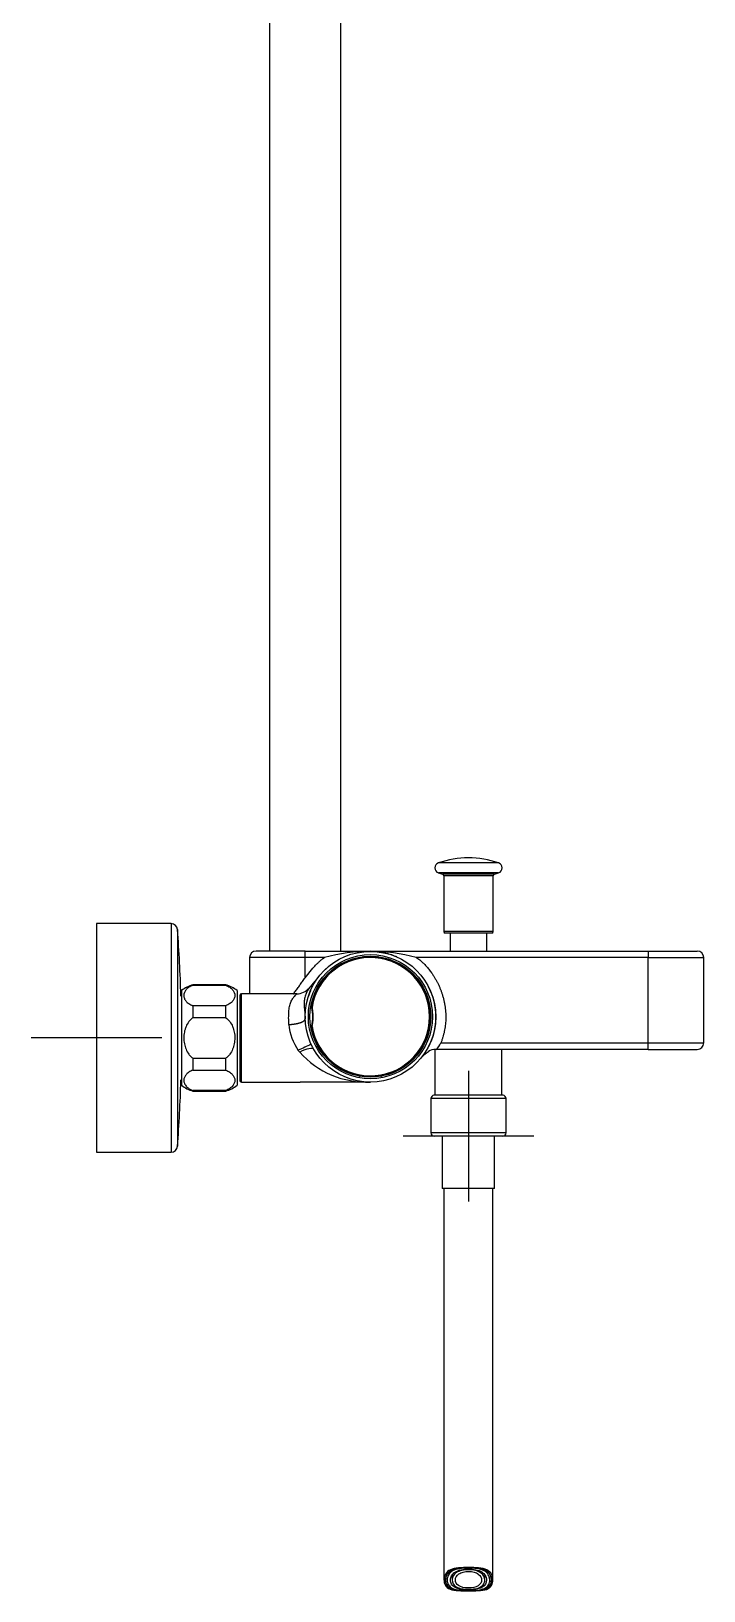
# Model space of a CAD drawing. Header units: millimetres. Extents: x -60 to 7633, y -2614 to 2146.
# Drawn here: x 3142.8 to 3348.6, y 236.2 to 713.7 of the extents above; entities that cross this region are included whole.
import ezdxf
from ezdxf.lldxf.tags import DXFTag

# ---------------------------------------------------------------- set-up
doc = ezdxf.new("R2010")
doc.units = ezdxf.units.MM
doc.layers.get('0').update_dxf_attribs({"color": 250})
tags = doc.linetypes.add('CENTER2', pattern=[28.575, 19.05, -3.175, 3.175, -3.175]).pattern_tags.tags
tags[10:11] = [DXFTag(74, 4), DXFTag(75, 0), DXFTag(340, '0'), DXFTag(46, 0.0), DXFTag(50, 0.0), DXFTag(44, 0.0), DXFTag(45, 0.0)]
tags[8:9] = [DXFTag(74, 4), DXFTag(75, 0), DXFTag(340, '0'), DXFTag(46, 0.0), DXFTag(50, 0.0), DXFTag(44, 0.0), DXFTag(45, 0.0)]
tags[6:7] = [DXFTag(74, 4), DXFTag(75, 0), DXFTag(340, '0'), DXFTag(46, 0.0), DXFTag(50, 0.0), DXFTag(44, 0.0), DXFTag(45, 0.0)]
tags[4:5] = [DXFTag(74, 4), DXFTag(75, 0), DXFTag(340, '0'), DXFTag(46, 0.0), DXFTag(50, 0.0), DXFTag(44, 0.0), DXFTag(45, 0.0)]

msp = doc.modelspace()

# ---------------------------------------------------------------- linework, layer by layer
at = {"linetype": 'Continuous'}
for p, q in [((3215.67, 842.05), (3215.67, 432.08)), ((3237.47, 432.08), (3237.47, 842.05)), ((3285.8, 459.05), (3267.35, 459.05)), ((3285.8, 456.03), (3267.35, 456.03)), ((3284.53, 455.62), (3268.62, 455.62)), ((3284.17, 455.14), (3268.98, 455.14)), ((3268.98, 455.14), (3268.98, 438.08)), ((3284.17, 438.08), (3284.17, 455.14)), ((3162.77, 440.48), (3162.77, 370.48)), ((3185.56, 440.48), (3162.77, 440.48)), ((3185.56, 440.48), (3185.56, 370.48)), ((3187.55, 438.63), (3187.55, 372.33)), ((3284.17, 438.08), (3268.98, 438.08)), ((3283.67, 437.58), (3269.48, 437.58)), ((3270.97, 437.58), (3270.97, 432.08)), ((3282.17, 432.08), (3282.17, 437.58)), ((3226.57, 430.08), (3209.57, 430.08)), ((3209.57, 430.08), (3209.57, 418.98)), ((3226.57, 432.08), (3211.57, 432.08)), ((3226.57, 432.08), (3246.07, 432.08)), ((3226.57, 430.08), (3226.57, 432.08)), ((3226.57, 423.92), (3226.57, 430.08)), ((3232.53, 430.08), (3226.57, 430.08)), ((3245.57, 431.93), (3244.78, 431.89)), ((3247.32, 432.08), (3331.57, 432.08)), ((3331.57, 430.08), (3260.55, 430.08)), ((3331.57, 432.08), (3346.57, 432.08)), ((3331.57, 432.08), (3331.57, 430.08)), ((3331.57, 430.08), (3348.57, 430.08)), ((3331.57, 403.98), (3331.57, 430.08)), ((3348.57, 403.98), (3348.57, 430.08)), ((3226.57, 423.92), (3228.96, 426.79)), ((3232.31, 426), (3234.04, 427.59)), ((3192.27, 421.59), (3192.27, 421.73)), ((3202.27, 421.73), (3192.27, 421.73)), ((3192.27, 421.59), (3202.27, 421.59)), ((3202.27, 421.59), (3202.27, 421.73)), ((3229.32, 422.53), (3228.87, 421.99)), ((3188.58, 418.57), (3188.58, 418.28)), ((3188.58, 418.28), (3188.58, 418.54)), ((3188.77, 418.7), (3188.75, 418.7)), ((3188.75, 417.53), (3188.77, 417.53)), ((3188.77, 419.98), (3188.77, 390.98)), ((3205.77, 419.98), (3205.77, 390.98)), ((3206.57, 418.48), (3206.57, 392.48)), ((3207.07, 391.98), (3207.07, 418.98)), ((3224.01, 418.98), (3207.07, 418.98)), ((3192.27, 415.34), (3192.27, 411.73)), ((3202.27, 415.34), (3192.27, 415.34)), ((3192.27, 411.73), (3202.27, 411.73)), ((3202.27, 415.34), (3202.27, 411.73)), ((3226.58, 411.58), (3226.58, 411.29)), ((3228.52, 414.98), (3228.72, 414.94)), ((3228.6, 414.83), (3228.64, 415.01)), ((3228.52, 408.98), (3228.72, 409.01)), ((3224.92, 401.1), (3224.49, 401.68)), ((3266.32, 401.94), (3266.32, 387.93)), ((3331.57, 401.98), (3266.55, 401.98)), ((3268.13, 403.98), (3331.57, 403.98)), ((3286.82, 387.93), (3286.82, 401.98)), ((3331.57, 403.98), (3348.57, 403.98)), ((3331.57, 401.98), (3331.57, 403.98)), ((3331.57, 401.98), (3346.57, 401.98)), ((3192.27, 399.23), (3192.27, 395.61)), ((3202.27, 399.23), (3192.27, 399.23)), ((3202.27, 399.23), (3202.27, 395.61)), ((3188.58, 392.68), (3188.58, 392.39)), ((3188.58, 392.42), (3188.58, 392.68)), ((3188.75, 393.43), (3188.77, 393.43)), ((3188.75, 392.26), (3188.77, 392.26)), ((3192.27, 395.61), (3202.27, 395.61)), ((3207.07, 391.98), (3225.11, 391.98)), ((3246.57, 391.98), (3225.12, 391.98)), ((3192.27, 389.23), (3192.27, 389.36)), ((3202.27, 389.36), (3192.27, 389.36)), ((3192.27, 389.23), (3202.27, 389.23)), ((3202.27, 389.36), (3202.27, 389.23)), ((3288.07, 386.93), (3265.07, 386.93)), ((3265.07, 386.93), (3265.07, 376.43)), ((3287.17, 387.93), (3265.97, 387.93)), ((3288.07, 376.43), (3288.07, 386.93)), ((3288.07, 376.43), (3265.07, 376.43)), ((3287.07, 375.43), (3266.07, 375.43)), ((3268.57, 375.43), (3268.57, 359.43)), ((3284.57, 359.43), (3284.57, 375.43)), ((3162.77, 370.48), (3185.56, 370.48)), ((3284.57, 359.43), (3268.57, 359.43)), ((3269.07, 359.43), (3269.07, 239.56)), ((3284.07, 239.54), (3284.07, 359.43)), ((3269.57, 239.99), (3269.57, 239.54)), ((3271.57, 241.12), (3271.57, 239.54)), ((3281.57, 239.54), (3281.57, 240.91))]:
    msp.add_line(p, q, dxfattribs=at)
at = {"linetype": 'CENTER2'}
for p, q in [((3162.77, 425.48), (3162.77, 385.48)), ((3182.77, 405.48), (3142.77, 405.48)), ((3276.57, 395.43), (3276.57, 355.43)), ((3296.57, 375.43), (3256.57, 375.43))]:
    msp.add_line(p, q, dxfattribs=at)
at = {"linetype": 'Continuous'}
for radius in [20, 19, 18.5]:
    msp.add_circle((3246.57, 411.98), radius, dxfattribs=at)
for centre, radius, start, end in [((3267.88, 457.54), 1.6, 109.2373, 250.7627), ((3276.57, 432.62), 28, 70.7627, 109.2373), ((3285.27, 457.54), 1.6, 289.2373, 70.7627), ((3276.57, 482.47), 28, 250.7627, 253.4923), ((3268.48, 455.14), 0.5, 0, 73.4923), ((3284.67, 455.14), 0.5, 106.5077, 180), ((3276.57, 482.47), 28, 286.5077, 289.2373), ((3185.56, 438.48), 2, 4.2243, 90), ((2738.77, 405.48), 450, 1.6666, 4.2243), ((3269.48, 438.08), 0.5, 180, 270), ((3283.67, 438.08), 0.5, 270, 0), ((3211.57, 430.08), 2, 90, 180), ((3246.57, 411.98), 18.3, 189.8182, 170.1818), ((3246.57, 411.98), 18.1, 189.4293, 170.5707), ((3246.54, 379.86), 52.14, 74.413, 105.587), ((3244.5, 429.5), 0.86, 95.9168, 123.3113), ((3246.75, 416.43), 15.54, 84.7873, 94.3469), ((3246.57, 411.98), 20, 80.0598, 92.7199), ((3246.82, 414.13), 17.83, 82.2947, 91.0678), ((3248.65, 429.5), 0.86, 56.6887, 84.0832), ((3246.57, 411.98), 20, 68.2682, 79.0492), ((3246.57, 411.98), 20, 66.3048, 67.4351), ((3346.57, 430.08), 2, 0, 90), ((3194.91, 412.08), 10, 105.282, 127.8481), ((3199.64, 412.08), 10, 52.1519, 74.718), ((3463.75, 226.02), 305.9, 139.9507, 140.5184), ((3246.61, 411.88), 20, 332.5136, 27.4864), ((3187.58, 418.54), 1, 0, 1.6666), ((3207.07, 418.48), 0.5, 90, 180), ((3233.56, 414.23), 5.09, 170.1827, 171.5803), ((3228.66, 414.94), 0.141, 166.6362, 198.3483), ((3230.25, 407.79), 7.31, 102.1102, 103.6766), ((3228.69, 414.99), 0.191, 208.728, 240.3458), ((3215.97, 411.98), 12.95, 347.2985, 12.7015), ((3238.73, 411.39), 17.23, 186.0223, 214.2923), ((3230.39, 416.75), 7.91, 256.3822, 257.8259), ((3233.56, 409.73), 5.09, 188.4197, 189.8173), ((3228.69, 408.97), 0.191, 119.6637, 151.2983), ((3482.07, -145.54), 604.82, 114.79318, 115.20683), ((3245.42, 419.51), 27.55, 221.9182, 272.3895), ((3266.67, 397.39), 4.59, 91.5152, 120.7273), ((3263.82, 405.77), 4.67, 305.7844, 337.4942), ((3346.57, 403.98), 2, 270, 0), ((3247.8, 411.18), 18.56, 322.4177, 323.1703), ((2738.77, 405.48), 450, 355.7757, 358.3334), ((3187.58, 392.42), 1, 358.3334, 0), ((3207.07, 392.48), 0.5, 180, 270), ((3243.52, 394.6), 0.855, 233.3981, 260.838), ((3249.63, 394.6), 0.855, 279.162, 306.6019), ((3194.91, 398.88), 10, 232.1519, 254.718), ((3199.64, 398.88), 10, 285.282, 307.8481), ((3266.07, 386.93), 1, 95.7392, 180), ((3287.07, 386.93), 1, 0, 84.2608), ((3266.07, 376.43), 1, 180, 270), ((3287.07, 376.43), 1, 270, 0), ((3185.56, 372.48), 2, 270, 355.7757)]:
    msp.add_arc(centre, radius, start, end, dxfattribs=at)
msp.add_ellipse((3224.92, 399.48), major_axis=(-4.33, -2.5), ratio=0.284641, start_param=3.141593, end_param=4.549508, dxfattribs=at)
for points, degree in [([(3228.96, 426.79), (3231.35, 429.49), (3232.53, 430.08)], 2), ([(3262.2, 399.5), (3262.77, 400.2), (3263.5, 400.87), (3264.32, 401.34)], 3)]:
    msp.add_open_spline(points, degree=degree, dxfattribs=at)
for points, degree, knots in [([(3260.55, 430.08), (3262.76, 428.94), (3265.46, 425.09), (3267.6, 422.04), (3268.64, 418.49), (3270.85, 410.95), (3268.13, 403.98)], 2, [0, 0, 0, 0.25, 0.25, 0.5, 0.5, 1, 1, 1]), ([(3192.27, 421.59), (3191.78, 421.42), (3191.37, 421.21), (3190.84, 420.86), (3190.68, 420.73), (3190.39, 420.47), (3190.26, 420.34), (3190.03, 420.07), (3189.93, 419.93), (3189.77, 419.64), (3189.7, 419.5), (3189.53, 419.06), (3189.48, 418.77), (3189.48, 418.32), (3189.49, 418.17), (3189.55, 417.88), (3189.59, 417.73), (3189.69, 417.45), (3189.76, 417.3), (3189.93, 417.02), (3190.03, 416.88), (3190.37, 416.47), (3190.65, 416.21), (3191.19, 415.85), (3191.38, 415.74), (3191.8, 415.53), (3192.03, 415.43), (3192.27, 415.34)], 3, [0, 0, 0, 0, 0.125, 0.125, 0.1875, 0.1875, 0.25, 0.25, 0.3125, 0.3125, 0.375, 0.375, 0.5, 0.5, 0.5625, 0.5625, 0.625, 0.625, 0.6875, 0.6875, 0.75, 0.75, 0.875, 0.875, 0.9375, 0.9375, 1, 1, 1, 1]), ([(3202.27, 421.59), (3202.76, 421.42), (3203.17, 421.21), (3203.71, 420.86), (3203.87, 420.73), (3204.16, 420.47), (3204.29, 420.34), (3204.51, 420.07), (3204.61, 419.93), (3204.78, 419.64), (3204.85, 419.5), (3205.02, 419.06), (3205.07, 418.77), (3205.07, 418.32), (3205.06, 418.17), (3205, 417.88), (3204.96, 417.73), (3204.85, 417.45), (3204.78, 417.3), (3204.62, 417.02), (3204.52, 416.88), (3204.18, 416.47), (3203.89, 416.21), (3203.36, 415.85), (3203.17, 415.74), (3202.74, 415.53), (3202.52, 415.43), (3202.27, 415.34)], 3, [0, 0, 0, 0, 0.125, 0.125, 0.1875, 0.1875, 0.25, 0.25, 0.3125, 0.3125, 0.375, 0.375, 0.5, 0.5, 0.5625, 0.5625, 0.625, 0.625, 0.6875, 0.6875, 0.75, 0.75, 0.875, 0.875, 0.9375, 0.9375, 1, 1, 1, 1]), ([(3223.04, 418.95), (3223.06, 418.97), (3223.2, 419.17), (3223.47, 419.54), (3223.85, 420.08), (3224.24, 420.61), (3224.63, 421.16), (3225.01, 421.7), (3225.4, 422.25), (3225.79, 422.8), (3226.18, 423.36), (3226.44, 423.73), (3226.57, 423.92)], 3, [0, 0, 0, 0, 0.011493, 0.119409, 0.227802, 0.336673, 0.446023, 0.555854, 0.666166, 0.77696, 0.888238, 1, 1, 1, 1]), ([(3224.01, 418.98), (3224.73, 418.98), (3225.46, 419.14), (3226.78, 419.75), (3227.37, 420.21), (3227.84, 420.76)], 3, [0, 0, 0, 0, 0.5, 0.5, 1, 1, 1, 1]), ([(3227.84, 420.76), (3227.84, 420.76), (3227.84, 420.76), (3227.83, 420.76), (3227.83, 420.75), (3227.82, 420.74), (3227.79, 420.7), (3227.76, 420.66), (3227.65, 420.49), (3227.54, 420.33), (3227.28, 419.91), (3227.13, 419.65), (3226.84, 419.02), (3226.7, 418.65), (3226.52, 418.01), (3226.47, 417.79), (3226.39, 417.31), (3226.35, 417.06), (3226.29, 416.27), (3226.28, 415.71), (3226.34, 414.54), (3226.39, 413.94), (3226.48, 413.05), (3226.51, 412.76), (3226.56, 412.17), (3226.57, 411.88), (3226.58, 411.58)], 3, [0, 0, 0, 0, 0.015625, 0.015625, 0.03125, 0.0625, 0.0625, 0.125, 0.125, 0.25, 0.25, 0.375, 0.375, 0.5, 0.5, 0.5625, 0.5625, 0.625, 0.625, 0.75, 0.75, 0.875, 0.875, 0.9375, 0.9375, 1, 1, 1, 1]), ([(3221.59, 409.58), (3221.58, 409.76), (3221.58, 409.93), (3221.57, 410.27), (3221.56, 410.44), (3221.56, 410.94), (3221.55, 411.27), (3221.55, 412.23), (3221.57, 412.85), (3221.63, 413.72), (3221.65, 414), (3221.73, 414.55), (3221.77, 414.81), (3221.93, 415.56), (3222.07, 416.01), (3222.32, 416.63), (3222.41, 416.82), (3222.6, 417.18), (3222.7, 417.35), (3223, 417.82), (3223.21, 418.09), (3223.57, 418.52), (3223.73, 418.69), (3223.95, 418.92), (3224.01, 418.98), (3224.01, 418.98)], 3, [0, 0, 0, 0, 0.03125, 0.03125, 0.0625, 0.0625, 0.125, 0.125, 0.25, 0.25, 0.3125, 0.3125, 0.375, 0.375, 0.5, 0.5, 0.5625, 0.5625, 0.625, 0.625, 0.75, 0.75, 0.875, 0.875, 1, 1, 1, 1]), ([(3228.29, 420.08), (3227.94, 419.3), (3227.67, 418.5), (3227.63, 418.38), (3227.59, 418.27)], 2, [0, 0, 0, 0.882371, 0.882371, 1, 1, 1]), ([(3192.27, 411.73), (3191.79, 411.38), (3191.36, 410.96), (3190.65, 410), (3190.37, 409.48), (3190.03, 408.66), (3189.93, 408.38), (3189.76, 407.81), (3189.69, 407.52), (3189.53, 406.65), (3189.48, 406.06), (3189.48, 404.87), (3189.53, 404.28), (3189.7, 403.41), (3189.77, 403.13), (3189.94, 402.56), (3190.03, 402.28), (3190.37, 401.46), (3190.66, 400.95), (3191.19, 400.24), (3191.39, 400.01), (3191.81, 399.59), (3192.03, 399.4), (3192.27, 399.23)], 3, [0, 0, 0, 0, 0.125, 0.125, 0.25, 0.25, 0.3125, 0.3125, 0.375, 0.375, 0.5, 0.5, 0.625, 0.625, 0.6875, 0.6875, 0.75, 0.75, 0.875, 0.875, 0.9375, 0.9375, 1, 1, 1, 1]), ([(3202.27, 411.73), (3202.76, 411.38), (3203.18, 410.96), (3203.9, 410), (3204.18, 409.48), (3204.52, 408.66), (3204.62, 408.38), (3204.79, 407.81), (3204.85, 407.52), (3205.02, 406.65), (3205.07, 406.06), (3205.07, 404.87), (3205.01, 404.28), (3204.85, 403.41), (3204.78, 403.13), (3204.61, 402.56), (3204.51, 402.28), (3204.17, 401.46), (3203.89, 400.95), (3203.36, 400.24), (3203.16, 400.01), (3202.74, 399.59), (3202.52, 399.4), (3202.27, 399.23)], 3, [0, 0, 0, 0, 0.125, 0.125, 0.25, 0.25, 0.3125, 0.3125, 0.375, 0.375, 0.5, 0.5, 0.625, 0.625, 0.6875, 0.6875, 0.75, 0.75, 0.875, 0.875, 0.9375, 0.9375, 1, 1, 1, 1]), ([(3221.59, 409.58), (3221.66, 409.59), (3221.81, 409.59), (3222.03, 409.61), (3222.24, 409.62), (3222.45, 409.64), (3222.66, 409.66), (3222.87, 409.68), (3223.06, 409.71), (3223.26, 409.74), (3223.45, 409.77), (3223.63, 409.8), (3223.81, 409.83), (3223.99, 409.87), (3224.15, 409.9), (3224.32, 409.94), (3224.47, 409.98), (3224.62, 410.02), (3224.77, 410.06), (3224.9, 410.1), (3225.04, 410.14), (3225.16, 410.18), (3225.28, 410.23), (3225.4, 410.27), (3225.5, 410.32), (3225.61, 410.36), (3225.7, 410.41), (3225.79, 410.45), (3225.88, 410.5), (3225.96, 410.54), (3226.03, 410.59), (3226.1, 410.63), (3226.16, 410.68), (3226.22, 410.72), (3226.27, 410.77), (3226.32, 410.81), (3226.37, 410.85), (3226.41, 410.9), (3226.44, 410.94), (3226.47, 410.98), (3226.5, 411.02), (3226.52, 411.06), (3226.54, 411.1), (3226.56, 411.14), (3226.57, 411.18), (3226.58, 411.22), (3226.58, 411.25), (3226.58, 411.28), (3226.58, 411.29)], 3, [0, 0, 0, 0, 0.028374, 0.056453, 0.084236, 0.111723, 0.138916, 0.165813, 0.192414, 0.218721, 0.244732, 0.270448, 0.295869, 0.320995, 0.345826, 0.370363, 0.394604, 0.41855, 0.442201, 0.465558, 0.48862, 0.511387, 0.53386, 0.556038, 0.577921, 0.59951, 0.620804, 0.641803, 0.662509, 0.682919, 0.703036, 0.722858, 0.742386, 0.761619, 0.780558, 0.799203, 0.817554, 0.83561, 0.853372, 0.870841, 0.888015, 0.904895, 0.921481, 0.937772, 0.95377, 0.969474, 0.984884, 1, 1, 1, 1]), ([(3228.72, 409.01), (3228.83, 409.5), (3228.92, 410), (3229.03, 410.99), (3229.06, 411.48), (3229.06, 412.48), (3229.03, 412.97), (3228.92, 413.96), (3228.83, 414.45), (3228.72, 414.94)], 3, [0, 0, 0, 0, 0.25, 0.25, 0.5, 0.5, 0.75, 0.75, 1, 1, 1, 1]), ([(3228.52, 409.03), (3228.52, 409.03), (3228.52, 409.02), (3228.52, 409.02), (3228.52, 409.01), (3228.52, 409.01), (3228.52, 409), (3228.52, 409), (3228.52, 408.99), (3228.52, 408.99), (3228.52, 408.98), (3228.52, 408.98), (3228.52, 408.98)], 3, [0, 0, 0, 0, 0.3179097, 0.3179097, 0.3179097, 0.6385994, 0.6385994, 0.6385994, 0.9072624, 0.9072624, 0.9072624, 1, 1, 1, 1]), ([(3192.27, 395.61), (3191.78, 395.44), (3191.37, 395.23), (3190.84, 394.88), (3190.68, 394.75), (3190.39, 394.49), (3190.26, 394.36), (3190.03, 394.09), (3189.93, 393.95), (3189.77, 393.66), (3189.7, 393.52), (3189.53, 393.08), (3189.48, 392.79), (3189.48, 392.34), (3189.49, 392.19), (3189.55, 391.9), (3189.59, 391.75), (3189.69, 391.46), (3189.76, 391.32), (3189.93, 391.04), (3190.03, 390.9), (3190.37, 390.49), (3190.65, 390.23), (3191.19, 389.87), (3191.38, 389.76), (3191.8, 389.55), (3192.03, 389.45), (3192.27, 389.36)], 3, [0, 0, 0, 0, 0.125, 0.125, 0.1875, 0.1875, 0.25, 0.25, 0.3125, 0.3125, 0.375, 0.375, 0.5, 0.5, 0.5625, 0.5625, 0.625, 0.625, 0.6875, 0.6875, 0.75, 0.75, 0.875, 0.875, 0.9375, 0.9375, 1, 1, 1, 1]), ([(3202.27, 395.61), (3202.76, 395.44), (3203.17, 395.23), (3203.71, 394.88), (3203.87, 394.75), (3204.16, 394.49), (3204.29, 394.36), (3204.51, 394.09), (3204.61, 393.95), (3204.78, 393.66), (3204.85, 393.52), (3205.02, 393.08), (3205.07, 392.79), (3205.07, 392.34), (3205.06, 392.19), (3205, 391.9), (3204.96, 391.75), (3204.85, 391.46), (3204.78, 391.32), (3204.62, 391.04), (3204.52, 390.9), (3204.18, 390.49), (3203.89, 390.23), (3203.36, 389.87), (3203.17, 389.76), (3202.74, 389.55), (3202.52, 389.45), (3202.27, 389.36)], 3, [0, 0, 0, 0, 0.125, 0.125, 0.1875, 0.1875, 0.25, 0.25, 0.3125, 0.3125, 0.375, 0.375, 0.5, 0.5, 0.5625, 0.5625, 0.625, 0.625, 0.6875, 0.6875, 0.75, 0.75, 0.875, 0.875, 0.9375, 0.9375, 1, 1, 1, 1]), ([(3284.07, 239.54), (3284.07, 238.93), (3283.93, 238.35), (3283.3, 237.34), (3282.8, 236.93), (3281.41, 236.43), (3280.54, 236.34), (3278.62, 236.24), (3277.57, 236.24), (3275.47, 236.24), (3274.42, 236.24), (3272.5, 236.35), (3271.64, 236.45), (3270.29, 236.97), (3269.8, 237.39), (3269.19, 238.41), (3269.06, 239.01), (3269.09, 240.21), (3269.24, 240.83), (3269.88, 241.9), (3270.37, 242.37), (3271.73, 243.01), (3272.59, 243.18), (3274.52, 243.33), (3275.58, 243.34), (3277.68, 243.34), (3278.73, 243.33), (3280.64, 243.16), (3281.49, 242.99), (3282.84, 242.33), (3283.32, 241.85), (3283.93, 240.76), (3284.07, 240.14), (3284.07, 239.54)], 3, [0, 0, 0, 0, 0.0625, 0.0625, 0.125, 0.125, 0.1875, 0.1875, 0.25, 0.25, 0.3125, 0.3125, 0.375, 0.375, 0.4375, 0.4375, 0.5, 0.5, 0.5625, 0.5625, 0.625, 0.625, 0.6875, 0.6875, 0.75, 0.75, 0.8125, 0.8125, 0.875, 0.875, 0.9375, 0.9375, 1, 1, 1, 1]), ([(3283.57, 239.54), (3283.57, 240.1), (3283.44, 240.67), (3282.87, 241.7), (3282.43, 242.16), (3281.19, 242.83), (3280.41, 243.03), (3278.63, 243.25), (3277.65, 243.28), (3275.68, 243.28), (3274.7, 243.26), (3272.89, 243.06), (3272.08, 242.88), (3270.81, 242.24), (3270.35, 241.79), (3269.74, 240.77), (3269.59, 240.2), (3269.56, 239.07), (3269.68, 238.5), (3270.24, 237.53), (3270.69, 237.12), (3271.94, 236.57), (3272.74, 236.43), (3274.52, 236.29), (3275.51, 236.28), (3277.47, 236.27), (3278.46, 236.29), (3280.26, 236.42), (3281.08, 236.54), (3282.37, 237.06), (3282.84, 237.45), (3283.44, 238.41), (3283.57, 238.97), (3283.57, 239.54)], 3, [0, 0, 0, 0, 0.0625, 0.0625, 0.125, 0.125, 0.1875, 0.1875, 0.25, 0.25, 0.3125, 0.3125, 0.375, 0.375, 0.4375, 0.4375, 0.5, 0.5, 0.5625, 0.5625, 0.625, 0.625, 0.6875, 0.6875, 0.75, 0.75, 0.8125, 0.8125, 0.875, 0.875, 0.9375, 0.9375, 1, 1, 1, 1]), ([(3269.57, 239.54), (3269.57, 240.1), (3269.71, 240.67), (3270.27, 241.7), (3270.71, 242.16), (3271.95, 242.83), (3272.74, 243.03), (3274.51, 243.25), (3275.5, 243.28), (3277.46, 243.28), (3278.45, 243.26), (3280.26, 243.06), (3281.06, 242.88), (3282.33, 242.24), (3282.8, 241.79), (3283.4, 240.77), (3283.56, 240.2), (3283.59, 239.07), (3283.47, 238.5), (3282.91, 237.53), (3282.46, 237.12), (3281.21, 236.57), (3280.41, 236.43), (3278.62, 236.29), (3277.64, 236.28), (3275.68, 236.27), (3274.69, 236.29), (3272.88, 236.42), (3272.07, 236.54), (3270.77, 237.06), (3270.31, 237.45), (3269.71, 238.41), (3269.57, 238.97), (3269.57, 239.54)], 3, [0, 0, 0, 0, 0.0625, 0.0625, 0.125, 0.125, 0.1875, 0.1875, 0.25, 0.25, 0.3125, 0.3125, 0.375, 0.375, 0.4375, 0.4375, 0.5, 0.5, 0.5625, 0.5625, 0.625, 0.625, 0.6875, 0.6875, 0.75, 0.75, 0.8125, 0.8125, 0.875, 0.875, 0.9375, 0.9375, 1, 1, 1, 1]), ([(3270.07, 239.54), (3270.07, 240.07), (3270.2, 240.59), (3270.73, 241.56), (3271.13, 242), (3272.28, 242.66), (3273, 242.88), (3274.65, 243.13), (3275.57, 243.18), (3277.4, 243.18), (3278.32, 243.14), (3280, 242.91), (3280.75, 242.71), (3281.92, 242.07), (3282.35, 241.64), (3282.91, 240.69), (3283.06, 240.15), (3283.09, 239.1), (3282.97, 238.57), (3282.46, 237.65), (3282.04, 237.26), (3280.89, 236.7), (3280.15, 236.54), (3278.48, 236.37), (3277.57, 236.34), (3275.74, 236.34), (3274.81, 236.36), (3273.14, 236.52), (3272.39, 236.66), (3271.19, 237.2), (3270.76, 237.58), (3270.2, 238.49), (3270.07, 239.01), (3270.07, 239.54)], 3, [0, 0, 0, 0, 0.0625, 0.0625, 0.125, 0.125, 0.1875, 0.1875, 0.25, 0.25, 0.3125, 0.3125, 0.375, 0.375, 0.4375, 0.4375, 0.5, 0.5, 0.5625, 0.5625, 0.625, 0.625, 0.6875, 0.6875, 0.75, 0.75, 0.8125, 0.8125, 0.875, 0.875, 0.9375, 0.9375, 1, 1, 1, 1]), ([(3270.07, 239.54), (3270.07, 239.01), (3270.2, 238.5), (3270.75, 237.59), (3271.18, 237.21), (3272.37, 236.67), (3273.12, 236.52), (3274.79, 236.36), (3275.72, 236.34), (3277.55, 236.34), (3278.47, 236.37), (3280.14, 236.54), (3280.87, 236.7), (3282.03, 237.25), (3282.45, 237.65), (3282.97, 238.56), (3283.09, 239.09), (3283.06, 240.14), (3282.92, 240.68), (3282.36, 241.64), (3281.93, 242.07), (3280.76, 242.7), (3280.02, 242.91), (3278.35, 243.14), (3277.42, 243.18), (3276.47, 243.18), (3276.45, 243.18), (3276.42, 243.18)], 3, [0, 0, 0, 0, 0.083121, 0.083121, 0.166242, 0.166242, 0.249363, 0.249363, 0.332485, 0.332485, 0.415606, 0.415606, 0.498727, 0.498727, 0.581848, 0.581848, 0.664969, 0.664969, 0.74809, 0.74809, 0.831211, 0.831211, 0.914332, 0.914332, 0.997454, 0.997454, 1, 1, 1, 1]), ([(3276.09, 243.17), (3275.31, 243.16), (3274.54, 243.11), (3273.02, 242.88), (3272.29, 242.67), (3271.14, 242.01), (3270.73, 241.57), (3270.2, 240.59), (3270.07, 240.07), (3270.07, 239.54)], 3, [0, 0, 0, 0, 0.220583, 0.220583, 0.480389, 0.480389, 0.740194, 0.740194, 1, 1, 1, 1]), ([(3271.07, 239.54), (3271.07, 239.08), (3271.18, 238.65), (3271.65, 237.86), (3272.01, 237.51), (3273.01, 236.98), (3273.63, 236.8), (3275.05, 236.59), (3275.84, 236.55), (3277.39, 236.55), (3278.18, 236.6), (3279.59, 236.82), (3280.21, 237), (3281.67, 237.81), (3282.09, 238.7), (3282.06, 240.05), (3281.94, 240.5), (3281.47, 241.33), (3281.11, 241.71), (3280.13, 242.32), (3279.51, 242.54), (3278.1, 242.81), (3277.31, 242.87), (3275.74, 242.86), (3274.96, 242.8), (3273.56, 242.51), (3272.95, 242.29), (3271.98, 241.67), (3271.64, 241.28), (3271.18, 240.44), (3271.07, 239.99), (3271.07, 239.54)], 3, [0, 0, 0, 0, 0.0625, 0.0625, 0.125, 0.125, 0.1875, 0.1875, 0.25, 0.25, 0.3125, 0.3125, 0.375, 0.375, 0.5, 0.5, 0.5625, 0.5625, 0.625, 0.625, 0.6875, 0.6875, 0.75, 0.75, 0.8125, 0.8125, 0.875, 0.875, 0.9375, 0.9375, 1, 1, 1, 1]), ([(3281.57, 239.54), (3281.57, 239.12), (3281.47, 238.73), (3281.05, 237.99), (3280.73, 237.67), (3279.82, 237.15), (3279.26, 236.98), (3277.97, 236.75), (3277.25, 236.7), (3275.83, 236.71), (3275.12, 236.76), (3273.83, 236.99), (3273.27, 237.18), (3271.95, 237.96), (3271.56, 238.77), (3271.58, 239.99), (3271.69, 240.41), (3272.12, 241.17), (3272.45, 241.53), (3273.33, 242.1), (3273.89, 242.32), (3275.17, 242.6), (3275.89, 242.66), (3277.32, 242.66), (3278.04, 242.59), (3279.3, 242.3), (3279.86, 242.08), (3281.17, 241.2), (3281.57, 240.36), (3281.57, 239.54)], 3, [0, 0, 0, 0, 0.0625, 0.0625, 0.125, 0.125, 0.1875, 0.1875, 0.25, 0.25, 0.3125, 0.3125, 0.375, 0.375, 0.5, 0.5, 0.5625, 0.5625, 0.625, 0.625, 0.6875, 0.6875, 0.75, 0.75, 0.8125, 0.8125, 0.875, 0.875, 1, 1, 1, 1]), ([(3280.57, 239.54), (3280.57, 240.2), (3280.25, 240.86), (3279.22, 241.61), (3278.78, 241.82), (3277.77, 242.09), (3277.2, 242.16), (3276.05, 242.17), (3275.48, 242.11), (3274.45, 241.85), (3274, 241.65), (3272.94, 240.92), (3272.59, 240.24), (3272.56, 238.93), (3272.87, 238.27), (3274.25, 237.35), (3275.36, 237.11), (3277.68, 237.09), (3278.8, 237.32), (3280.24, 238.22), (3280.57, 238.87), (3280.57, 239.54)], 3, [0, 0, 0, 0, 0.125, 0.125, 0.1875, 0.1875, 0.25, 0.25, 0.3125, 0.3125, 0.375, 0.375, 0.5, 0.5, 0.625, 0.625, 0.75, 0.75, 0.875, 0.875, 1, 1, 1, 1])]:
    msp.add_open_spline(points, degree=degree, knots=knots, dxfattribs=at)

doc.saveas('drawing.dxf')
